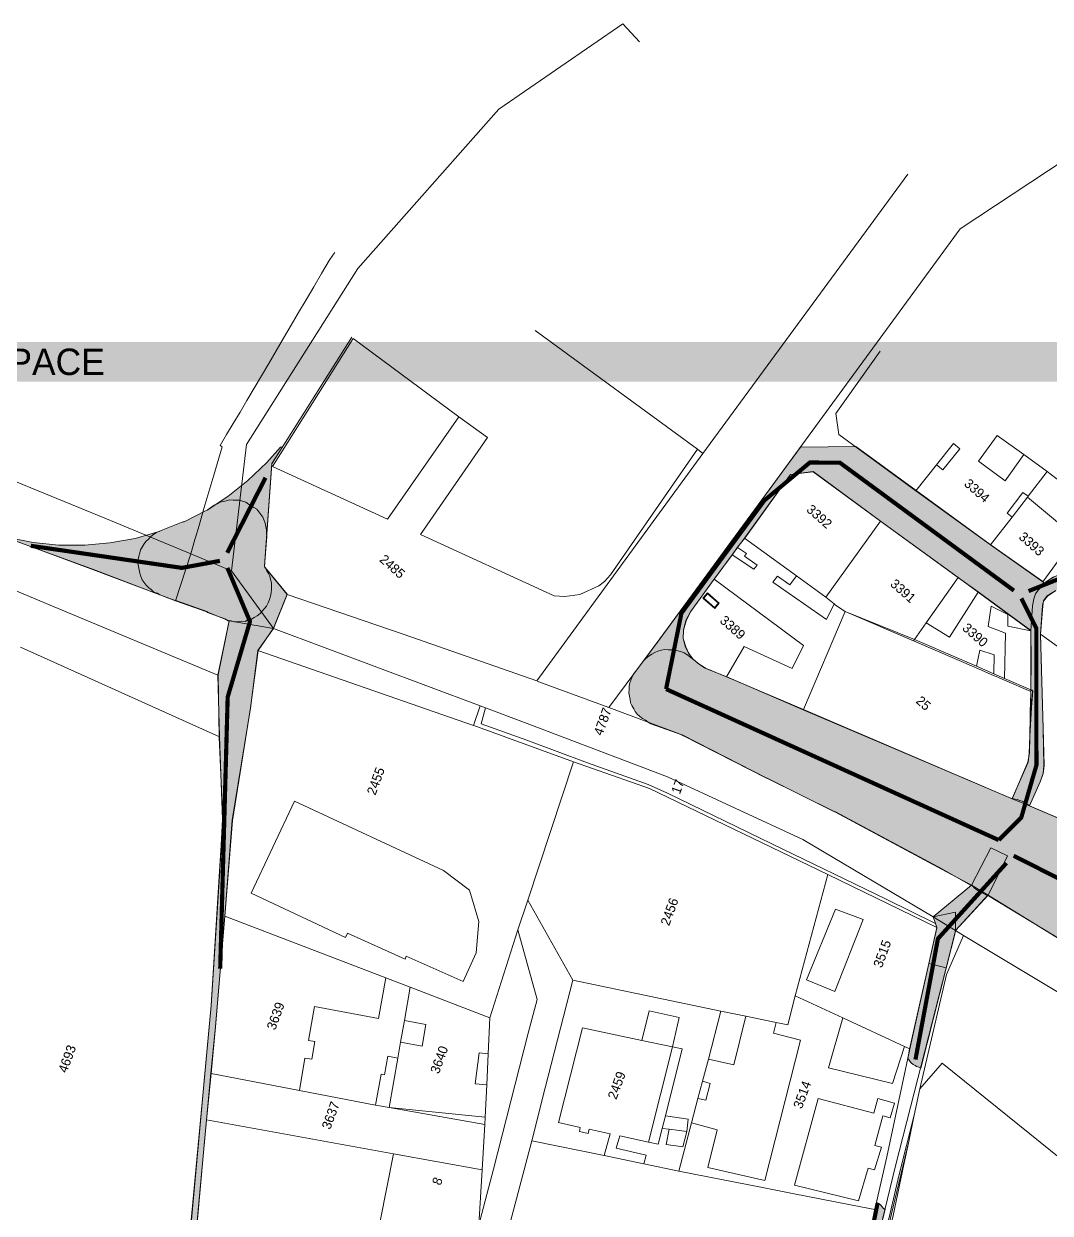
# Model space of a CAD drawing. Header units: metres. Extents: x -334141 to -333355, y -28168 to -27441.
# Drawn here: x -333909.1 to -333773.3, y -27602.1 to -27444.8 of the extents above; entities that cross this region are included whole.
import ezdxf

# ---------------------------------------------------------------- set-up
doc = ezdxf.new("R2010")
doc.units = ezdxf.units.M
for name, color, linetype, lineweight, true_color in [('EB-12-STREET-16-26M', 7, 'CONTINUOUS', 18, 0x4a5a46), ('EB-12-STREET-9-16M', 7, 'CONTINUOUS', 18, 0x84917d), ('EB-12-STREET-UNDER-9M', 7, 'CONTINUOUS', 18, 0xb7c0b2), ('EB-12-STREET-VOID', 7, 'CONTINUOUS', 18, 0xe5e8e1), ('EB-BASE-CADASTRAL-AREA', 7, 'CONTINUOUS', 9, 0x8a8d90), ('EB-BASE-DIVIDING', 7, 'CONTINUOUS', 18, 0xc8bcac), ('EB-BASE-EASEMENTS', 7, 'CONTINUOUS', 18, 0x71806b), ('EB-BASE-PARCEL-NUMBERS', 7, 'CONTINUOUS', 9, 0x8a8d90), ('EB-BASE-PARCELS', 7, 'CONTINUOUS', 18, 0x8a8d90), ('EB-BASE-SECTIONS', 7, 'CONTINUOUS', 9, 0xded8cf), ('EB-BASE-SHEETS', 7, 'CONTINUOUS', 9, 0xded8cf), ('EB-BASE-STRUCTURES', 7, 'CONTINUOUS', 18, 0x4e504d), ('EB-TITLE', 7, 'CONTINUOUS', 25, 0x151515)]:
    doc.layers.add(name, color=color, linetype=linetype, lineweight=lineweight, true_color=true_color)
doc.styles.add('OD-INTER', font='Inter.ttf')

msp = doc.modelspace()

# ---------------------------------------------------------------- hatches: boundary and pattern name
at = {"layer": 'EB-12-STREET-VOID', "transparency": 33554630}
for points in [[(-333882.1, -27507.29), (-333879.44, -27505.17), (-333876.95, -27502.81), (-333875.12, -27500.77), (-333874.83, -27500.67), (-333876.3, -27502.94), (-333877.24, -27516.45), (-333877.24, -27516.45), (-333876.92, -27512.58), (-333877, -27512.13), (-333876.98, -27511.69), (-333877.06, -27511.24), (-333877.14, -27510.8), (-333877.31, -27510.46), (-333877.48, -27510.01), (-333877.74, -27509.67), (-333878.01, -27509.32), (-333878.28, -27508.98), (-333878.64, -27508.75), (-333879, -27508.51), (-333879.36, -27508.28), (-333879.72, -27508.04), (-333880.18, -27507.91), (-333880.55, -27507.79), (-333881.01, -27507.77), (-333881.38, -27507.76), (-333881.84, -27507.74), (-333882.31, -27507.84), (-333882.68, -27507.94), (-333883.15, -27508.03), (-333883.53, -27508.24), (-333883.9, -27508.45), (-333884.85, -27509.08), (-333884.85, -27509.08), (-333882.1, -27507.29)], [(-333824.91, -27526.07), (-333814.99, -27512.55), (-333806.33, -27500.75), (-333799.02, -27500.68), (-333791.07, -27506.51), (-333781.24, -27513.63), (-333774.28, -27518.54), (-333774.1, -27518.76), (-333773.53, -27518.34), (-333772.87, -27517.92), (-333772.02, -27517.51), (-333761.04, -27513.23), (-333750.06, -27508.96), (-333747.62, -27508.04), (-333757.63, -27500.7), (-333747.54, -27500.72), (-333741.14, -27505.39), (-333740.95, -27505.28), (-333740.86, -27505.28), (-333740.76, -27505.29), (-333739.26, -27504.56), (-333738.69, -27504.36), (-333738.04, -27504.27), (-333737.31, -27504.41), (-333736.4, -27505), (-333734.24, -27506.63), (-333730.54, -27509.31), (-333726.57, -27512.34), (-333725.22, -27513.39), (-333724.67, -27513.52), (-333724.2, -27513.42), (-333723.83, -27513.32), (-333721.84, -27512.17), (-333708.84, -27505.75), (-333698.29, -27500.68), (-333694.13, -27500.72), (-333695.16, -27501.12), (-333698.36, -27502.68), (-333715.4, -27510.62), (-333720.96, -27513.31), (-333724.44, -27514.97), (-333726.17, -27514.02), (-333729.97, -27511.66), (-333735.76, -27507.68), (-333737.11, -27506.64), (-333737.75, -27506.5), (-333738.12, -27506.49), (-333738.78, -27506.8), (-333738.96, -27506.79), (-333745.63, -27509.45), (-333748.44, -27510.46), (-333758.96, -27514.53), (-333770.77, -27518.88), (-333771.43, -27519.19), (-333772.09, -27519.39), (-333772.56, -27519.71), (-333773.7, -27520.44), (-333774.19, -27521.09), (-333774.3, -27521.75), (-333774.62, -27525.52), (-333774.23, -27537.96), (-333774.12, -27542.85), (-333774.25, -27543.96), (-333774.66, -27545.05), (-333776.07, -27548.22), (-333776.16, -27548.11), (-333776.52, -27547.87), (-333776.88, -27547.64), (-333777.34, -27547.51), (-333777.71, -27547.39), (-333778.16, -27547.26), (-333778.35, -27547.25), (-333776.24, -27542.45), (-333776.1, -27541.23), (-333776.02, -27539.01), (-333775.93, -27533.91), (-333775.85, -27534.13), (-333775.77, -27534.47), (-333775.78, -27534.8), (-333775.79, -27535.13), (-333775.63, -27533.03), (-333775.63, -27533.03), (-333775.63, -27533.03), (-333775.63, -27533.03), (-333775.71, -27532.92), (-333775.9, -27532.91), (-333775.9, -27532.91), (-333775.85, -27529.03), (-333775.9, -27525.03), (-333779.87, -27522.11), (-333782.85, -27519.9), (-333785.46, -27518.03), (-333795.75, -27510.56), (-333804.69, -27504.03), (-333807.66, -27504.37), (-333813.7, -27512.81), (-333814.67, -27514), (-333815.35, -27514.98), (-333817.78, -27518.22), (-333820.9, -27522.55), (-333821.49, -27523.75), (-333821.81, -27524.96), (-333821.85, -27526.07), (-333821.52, -27527.19), (-333821.18, -27527.98), (-333820.65, -27528.78), (-333820.65, -27528.78), (-333821.01, -27528.43), (-333821.37, -27528.2), (-333821.73, -27527.96), (-333822.1, -27527.84), (-333822.56, -27527.71), (-333823.02, -27527.58), (-333823.48, -27527.57), (-333823.85, -27527.55), (-333824.31, -27527.54), (-333824.78, -27527.63), (-333825.24, -27527.73), (-333825.62, -27527.94), (-333826, -27528.14), (-333826.38, -27528.35), (-333826.76, -27528.67), (-333827.05, -27529), (-333827.34, -27529.32), (-333824.91, -27526.07)], [(-333877.16, -27516.68), (-333876.99, -27517.02), (-333876.72, -27517.47), (-333876.55, -27517.81), (-333876.47, -27518.26), (-333876.31, -27518.71), (-333876.32, -27519.15), (-333876.34, -27519.6), (-333876.35, -27520.04), (-333876.46, -27520.48), (-333876.57, -27520.92), (-333876.77, -27521.36), (-333876.97, -27521.79), (-333877.26, -27522.12), (-333877.55, -27522.44), (-333877.84, -27522.76), (-333878.22, -27523.08), (-333878.6, -27523.29), (-333878.97, -27523.5), (-333879.44, -27523.59), (-333879.82, -27523.8), (-333880.28, -27523.79), (-333880.75, -27523.88), (-333881.21, -27523.86), (-333881.67, -27523.74), (-333882.04, -27523.72), (-333882.49, -27523.49), (-333884.78, -27522.63), (-333884.86, -27522.51), (-333888.98, -27521.04), (-333889.07, -27521.03), (-333891.08, -27520.3), (-333891.44, -27520.06), (-333891.9, -27519.93), (-333892.26, -27519.59), (-333892.53, -27519.36), (-333892.89, -27519.01), (-333893.15, -27518.67), (-333893.42, -27518.33), (-333893.59, -27517.88), (-333893.76, -27517.43), (-333893.83, -27516.98), (-333893.91, -27516.53), (-333893.99, -27516.09), (-333893.97, -27515.64), (-333893.86, -27515.2), (-333893.76, -27514.76), (-333893.65, -27514.32), (-333893.45, -27514), (-333893.16, -27513.56), (-333892.96, -27513.24), (-333892.58, -27512.92), (-333892.29, -27512.59), (-333891.91, -27512.27), (-333891.53, -27512.06), (-333891.15, -27511.86), (-333888.05, -27510.63), (-333887.87, -27510.64), (-333885.04, -27509.19), (-333884.85, -27509.08), (-333883.9, -27508.45), (-333883.53, -27508.24), (-333883.15, -27508.03), (-333882.68, -27507.94), (-333882.31, -27507.84), (-333881.84, -27507.74), (-333881.38, -27507.76), (-333881.01, -27507.77), (-333880.55, -27507.79), (-333880.18, -27507.91), (-333879.72, -27508.04), (-333879.36, -27508.28), (-333879, -27508.51), (-333878.64, -27508.75), (-333878.28, -27508.98), (-333878.01, -27509.32), (-333877.74, -27509.67), (-333877.48, -27510.01), (-333877.31, -27510.46), (-333877.14, -27510.8), (-333877.06, -27511.24), (-333876.98, -27511.69), (-333877, -27512.13), (-333876.92, -27512.58), (-333877.24, -27516.45), (-333877.25, -27516.57), (-333877.16, -27516.68)], [(-333899.85, -27516.99), (-333917.76, -27510.36), (-333921.14, -27509.02), (-333918.49, -27510.11), (-333917.03, -27510.72), (-333914.38, -27511.59), (-333911.18, -27512.7), (-333907.87, -27513.38), (-333904.46, -27513.72), (-333901.03, -27513.73), (-333897.69, -27513.4), (-333894.34, -27512.85), (-333891.06, -27511.86), (-333891.15, -27511.86), (-333891.53, -27512.06), (-333891.91, -27512.27), (-333892.29, -27512.59), (-333892.58, -27512.92), (-333892.96, -27513.24), (-333893.16, -27513.56), (-333893.45, -27514), (-333893.65, -27514.32), (-333893.76, -27514.76), (-333893.86, -27515.2), (-333893.97, -27515.64), (-333893.99, -27516.09), (-333893.91, -27516.53), (-333893.83, -27516.98), (-333893.76, -27517.43), (-333893.59, -27517.88), (-333893.42, -27518.33), (-333893.15, -27518.67), (-333892.89, -27519.01), (-333892.53, -27519.36), (-333892.26, -27519.59), (-333891.9, -27519.93), (-333891.44, -27520.06), (-333891.08, -27520.3), (-333899.85, -27516.99)], [(-333889.24, -27643.69), (-333888.4, -27622.52), (-333887, -27603.92), (-333885.19, -27584.11), (-333884.3, -27574.6), (-333883.21, -27556.87), (-333882.78, -27550.01), (-333883.23, -27539.11), (-333883.4, -27530.89), (-333881.94, -27523.73), (-333882.49, -27523.49), (-333882.04, -27523.72), (-333881.67, -27523.74), (-333881.21, -27523.86), (-333880.75, -27523.88), (-333880.28, -27523.79), (-333879.82, -27523.8), (-333879.44, -27523.59), (-333878.97, -27523.5), (-333878.6, -27523.29), (-333878.22, -27523.08), (-333877.84, -27522.76), (-333877.55, -27522.44), (-333877.26, -27522.12), (-333876.97, -27521.79), (-333876.77, -27521.36), (-333876.57, -27520.92), (-333876.46, -27520.48), (-333876.35, -27520.04), (-333876.34, -27519.6), (-333876.32, -27519.15), (-333876.31, -27518.71), (-333876.47, -27518.26), (-333876.55, -27517.81), (-333876.72, -27517.47), (-333876.99, -27517.02), (-333877.16, -27516.68), (-333874.23, -27520.22), (-333876.05, -27524.71), (-333878.1, -27527.64), (-333879.11, -27535.26), (-333881.49, -27550.16), (-333882.49, -27562.78), (-333883.75, -27577.39), (-333884.34, -27583.59), (-333884.92, -27589.78), (-333885.37, -27594.54), (-333886.9, -27611.69), (-333887.4, -27617.89), (-333887.53, -27621.55), (-333887.63, -27624.32), (-333887.87, -27631.2), (-333888.1, -27643.07), (-333888.13, -27643.84), (-333866.68, -27639.49), (-333862.59, -27638.86), (-333861.09, -27638.47), (-333851.8, -27637.58), (-333851.78, -27637.02), (-333851.67, -27636.36), (-333850.62, -27635.62), (-333845.83, -27633.57), (-333832.3, -27628.05), (-333817.45, -27621.69), (-333802.61, -27615.56), (-333801.09, -27614.5), (-333799.93, -27613.1), (-333799.34, -27612.12), (-333798.63, -27610.37), (-333797.02, -27604.21), (-333796.47, -27601.57), (-333796.25, -27600.68), (-333796.25, -27600.68), (-333795.98, -27600.81), (-333795.71, -27601.04), (-333795.53, -27601.27), (-333795.35, -27601.49), (-333795.17, -27601.61), (-333796.25, -27606.01), (-333797.39, -27609.41), (-333798.31, -27611.71), (-333799.89, -27614.54), (-333801.04, -27615.61), (-333802.83, -27616.66), (-333811.01, -27620.03), (-333820.4, -27624.03), (-333820.86, -27623.68), (-333840.4, -27631.87), (-333840.4, -27631.99), (-333840.4, -27631.99), (-333840.41, -27632.21), (-333840.42, -27632.43), (-333846.81, -27635.09), (-333848.03, -27635.71), (-333850.52, -27638.07), (-333850.45, -27638.62), (-333849.91, -27638.98), (-333838.24, -27644.05), (-333845.53, -27640.91), (-333845.9, -27640.67), (-333846.36, -27640.66), (-333846.82, -27640.53), (-333847.19, -27640.52), (-333847.65, -27640.5), (-333848.11, -27640.59), (-333848.49, -27640.69), (-333848.95, -27640.79), (-333849.33, -27640.99), (-333849.71, -27641.2), (-333850.09, -27641.41), (-333850.38, -27641.73), (-333850.67, -27642.06), (-333850.95, -27642.38), (-333851.16, -27642.82), (-333851.35, -27643.14), (-333851.55, -27643.58), (-333851.66, -27644.02), (-333851.77, -27644.46), (-333851.78, -27644.9), (-333852.43, -27663.2), (-333852.43, -27663.2), (-333851.69, -27642.35), (-333860.12, -27642.5), (-333885.39, -27647.38), (-333890.16, -27648.77), (-333890.25, -27648.76), (-333890.24, -27648.65), (-333890.24, -27648.54), (-333890.32, -27648.1), (-333890.49, -27647.65), (-333890.66, -27647.2), (-333890.83, -27646.86), (-333891.09, -27646.51), (-333891.45, -27646.17), (-333891.72, -27645.83), (-333892.08, -27645.59), (-333892.44, -27645.25), (-333892.9, -27645.12), (-333893.26, -27644.88), (-333893.72, -27644.76), (-333894.18, -27644.74), (-333894.64, -27644.72), (-333895.01, -27644.71), (-333895.48, -27644.8), (-333904.89, -27646.47), (-333904.89, -27646.47), (-333889.24, -27643.69)], [(-333765.9, -27569.56), (-333781.49, -27560.13), (-333781.58, -27560.02), (-333781.76, -27560.01), (-333781.76, -27560.01), (-333781.76, -27560.01), (-333782.22, -27559.77), (-333782.67, -27559.54), (-333783.03, -27559.3), (-333783.39, -27559.07), (-333783.66, -27558.72), (-333783.75, -27558.72), (-333783.85, -27558.72), (-333787.57, -27556.59), (-333801.74, -27548.98), (-333801.83, -27548.98), (-333810.75, -27544.56), (-333810.84, -27544.55), (-333821.84, -27538.95), (-333822.03, -27538.83), (-333826.14, -27537.35), (-333826.5, -27537.12), (-333826.86, -27536.88), (-333827.23, -27536.65), (-333827.59, -27536.41), (-333827.95, -27536.07), (-333828.21, -27535.73), (-333828.38, -27535.39), (-333828.65, -27534.93), (-333828.82, -27534.59), (-333828.9, -27534.15), (-333828.97, -27533.7), (-333829.05, -27533.25), (-333829.03, -27532.81), (-333829.02, -27532.37), (-333828.91, -27531.93), (-333828.81, -27531.6), (-333828.61, -27531.16), (-333828.4, -27530.72), (-333828.12, -27530.4), (-333827.34, -27529.32), (-333827.05, -27529), (-333826.76, -27528.67), (-333826.38, -27528.35), (-333826, -27528.14), (-333825.62, -27527.94), (-333825.24, -27527.73), (-333824.78, -27527.63), (-333824.31, -27527.54), (-333823.85, -27527.55), (-333823.48, -27527.57), (-333823.02, -27527.58), (-333822.56, -27527.71), (-333822.1, -27527.84), (-333821.73, -27527.96), (-333821.37, -27528.2), (-333821.01, -27528.43), (-333820.65, -27528.78), (-333820.47, -27528.89), (-333820.02, -27529.24), (-333819.75, -27529.47), (-333819.03, -27529.94), (-333818.93, -27529.95), (-333818.85, -27530.06), (-333816.11, -27531.16), (-333805.99, -27535.51), (-333805.99, -27535.51), (-333778.44, -27547.25), (-333778.35, -27547.25), (-333778.16, -27547.26), (-333777.71, -27547.39), (-333777.34, -27547.51), (-333776.88, -27547.64), (-333776.52, -27547.87), (-333776.16, -27548.11), (-333776.07, -27548.22), (-333775.98, -27548.23), (-333767.49, -27551.86), (-333767.49, -27551.86), (-333757.37, -27556.21), (-333758.1, -27555.96), (-333758.84, -27555.71), (-333759.66, -27555.57), (-333760.4, -27555.55), (-333761.24, -27555.63), (-333761.98, -27555.71), (-333762.82, -27555.91), (-333763.58, -27556.21), (-333764.23, -27556.52), (-333764.99, -27556.94), (-333765.56, -27557.36), (-333766.23, -27557.9), (-333766.71, -27558.54), (-333767.2, -27559.19), (-333767.59, -27559.85), (-333767.9, -27560.61), (-333768.2, -27561.38), (-333768.32, -27562.15), (-333768.44, -27562.92), (-333768.47, -27563.7), (-333768.4, -27564.48), (-333768.25, -27565.26), (-333768.09, -27566.04), (-333767.75, -27566.83), (-333767.4, -27567.51), (-333766.96, -27568.19), (-333766.52, -27568.88), (-333765.99, -27569.45), (-333765.36, -27569.92), (-333764.63, -27570.39), (-333762.91, -27571.45), (-333765.9, -27569.56)], [(-333785.81, -27564.64), (-333787.1, -27569.7), (-333790.44, -27582.91), (-333790.71, -27582.79), (-333790.99, -27582.67), (-333791.17, -27582.55), (-333791.44, -27582.43), (-333791.71, -27582.2), (-333791.89, -27581.97), (-333792.06, -27581.74), (-333792.15, -27581.62), (-333791.92, -27580.41), (-333789.39, -27569.07), (-333788.3, -27564.33), (-333788.47, -27563.77), (-333788.81, -27562.87), (-333783.75, -27558.72), (-333783.75, -27558.72), (-333783.66, -27558.72), (-333783.39, -27559.07), (-333783.03, -27559.3), (-333782.67, -27559.54), (-333782.22, -27559.77), (-333781.76, -27560.01), (-333781.76, -27560.01), (-333781.76, -27560.01), (-333781.58, -27560.02), (-333785.81, -27564.64)]]:
    msp.add_hatch(color=256, dxfattribs=at).paths.add_polyline_path(points)

# ---------------------------------------------------------------- linework, layer by layer
at = {"layer": 'EB-12-STREET-16-26M', "const_width": 0.55}
msp.add_lwpolyline([(-333713.18, -27607.72), (-333711.11, -27598.81), (-333711.16, -27589.81), (-333713.12, -27587.74), (-333778.15, -27554.81)], dxfattribs=at)
at = {"layer": 'EB-12-STREET-9-16M', "const_width": 0.55}
msp.add_lwpolyline([(-333780.12, -27552.74), (-333824.13, -27532.76)], dxfattribs=at)
at = {"layer": 'EB-12-STREET-UNDER-9M', "const_width": 0.55}
for points in [[(-333824.13, -27532.76), (-333822.1, -27522.73), (-333811.12, -27507.8), (-333805.11, -27502.79), (-333801.13, -27502.82), (-333778.12, -27519.73)], [(-333882.18, -27514.73), (-333877.11, -27504.8)], [(-333776.18, -27519.8), (-333746.13, -27507.76)], [(-333883.15, -27515.8), (-333888.18, -27516.73), (-333908.16, -27513.81)], [(-333883.11, -27569.75), (-333882.12, -27533.82), (-333879.17, -27523.82), (-333882.16, -27516.73)], [(-333780.12, -27552.74), (-333777.14, -27549.74), (-333775.14, -27542.82), (-333775.15, -27524.72), (-333777.14, -27520.77)], [(-333791.14, -27581.77), (-333788.17, -27565.78), (-333779.11, -27555.78)], [(-333822.15, -27623.75), (-333803.11, -27616.76), (-333798.18, -27610.72), (-333796.16, -27600.8)]]:
    msp.add_lwpolyline(points, dxfattribs=at)
at = {"layer": 'EB-12-STREET-VOID'}
for points in [[(-333882.1, -27507.29), (-333879.44, -27505.17), (-333876.95, -27502.81), (-333875.12, -27500.77), (-333874.83, -27500.67), (-333876.3, -27502.94), (-333877.24, -27516.45), (-333877.24, -27516.45), (-333876.92, -27512.58), (-333877, -27512.13), (-333876.98, -27511.69), (-333877.06, -27511.24), (-333877.14, -27510.8), (-333877.31, -27510.46), (-333877.48, -27510.01), (-333877.74, -27509.67), (-333878.01, -27509.32), (-333878.28, -27508.98), (-333878.64, -27508.75), (-333879, -27508.51), (-333879.36, -27508.28), (-333879.72, -27508.04), (-333880.18, -27507.91), (-333880.55, -27507.79), (-333881.01, -27507.77), (-333881.38, -27507.76), (-333881.84, -27507.74), (-333882.31, -27507.84), (-333882.68, -27507.94), (-333883.15, -27508.03), (-333883.53, -27508.24), (-333883.9, -27508.45), (-333884.85, -27509.08), (-333884.85, -27509.08), (-333882.1, -27507.29)], [(-333877.16, -27516.68), (-333876.99, -27517.02), (-333876.72, -27517.47), (-333876.55, -27517.81), (-333876.47, -27518.26), (-333876.31, -27518.71), (-333876.32, -27519.15), (-333876.34, -27519.6), (-333876.35, -27520.04), (-333876.46, -27520.48), (-333876.57, -27520.92), (-333876.77, -27521.36), (-333876.97, -27521.79), (-333877.26, -27522.12), (-333877.55, -27522.44), (-333877.84, -27522.76), (-333878.22, -27523.08), (-333878.6, -27523.29), (-333878.97, -27523.5), (-333879.44, -27523.59), (-333879.82, -27523.8), (-333880.28, -27523.79), (-333880.75, -27523.88), (-333881.21, -27523.86), (-333881.67, -27523.74), (-333882.04, -27523.72), (-333882.49, -27523.49), (-333884.78, -27522.63), (-333884.86, -27522.51), (-333888.98, -27521.04), (-333889.07, -27521.03), (-333891.08, -27520.3), (-333891.44, -27520.06), (-333891.9, -27519.93), (-333892.26, -27519.59), (-333892.53, -27519.36), (-333892.89, -27519.01), (-333893.15, -27518.67), (-333893.42, -27518.33), (-333893.59, -27517.88), (-333893.76, -27517.43), (-333893.83, -27516.98), (-333893.91, -27516.53), (-333893.99, -27516.09), (-333893.97, -27515.64), (-333893.86, -27515.2), (-333893.76, -27514.76), (-333893.65, -27514.32), (-333893.45, -27514), (-333893.16, -27513.56), (-333892.96, -27513.24), (-333892.58, -27512.92), (-333892.29, -27512.59), (-333891.91, -27512.27), (-333891.53, -27512.06), (-333891.15, -27511.86), (-333888.05, -27510.63), (-333887.87, -27510.64), (-333885.04, -27509.19), (-333884.85, -27509.08), (-333883.9, -27508.45), (-333883.53, -27508.24), (-333883.15, -27508.03), (-333882.68, -27507.94), (-333882.31, -27507.84), (-333881.84, -27507.74), (-333881.38, -27507.76), (-333881.01, -27507.77), (-333880.55, -27507.79), (-333880.18, -27507.91), (-333879.72, -27508.04), (-333879.36, -27508.28), (-333879, -27508.51), (-333878.64, -27508.75), (-333878.28, -27508.98), (-333878.01, -27509.32), (-333877.74, -27509.67), (-333877.48, -27510.01), (-333877.31, -27510.46), (-333877.14, -27510.8), (-333877.06, -27511.24), (-333876.98, -27511.69), (-333877, -27512.13), (-333876.92, -27512.58), (-333877.24, -27516.45), (-333877.25, -27516.57), (-333877.16, -27516.68)], [(-333785.81, -27564.64), (-333787.1, -27569.7), (-333790.44, -27582.91), (-333790.71, -27582.79), (-333790.99, -27582.67), (-333791.17, -27582.55), (-333791.44, -27582.43), (-333791.71, -27582.2), (-333791.89, -27581.97), (-333792.06, -27581.74), (-333792.15, -27581.62), (-333791.92, -27580.41), (-333789.39, -27569.07), (-333788.3, -27564.33), (-333788.47, -27563.77), (-333788.81, -27562.87), (-333783.75, -27558.72), (-333783.75, -27558.72), (-333783.66, -27558.72), (-333783.39, -27559.07), (-333783.03, -27559.3), (-333782.67, -27559.54), (-333782.22, -27559.77), (-333781.76, -27560.01), (-333781.76, -27560.01), (-333781.76, -27560.01), (-333781.58, -27560.02), (-333785.81, -27564.64)]]:
    msp.add_lwpolyline(points, close=True, dxfattribs=at)
for points in [[(-333772.56, -27519.71), (-333773.7, -27520.44), (-333774.19, -27521.09), (-333774.3, -27521.75), (-333774.62, -27525.52), (-333774.23, -27537.96), (-333774.12, -27542.85), (-333774.25, -27543.96), (-333774.66, -27545.05), (-333776.07, -27548.22), (-333776.16, -27548.11), (-333776.52, -27547.87), (-333776.88, -27547.64), (-333777.34, -27547.51), (-333777.71, -27547.39), (-333778.16, -27547.26), (-333778.35, -27547.25), (-333776.24, -27542.45), (-333776.1, -27541.23), (-333776.02, -27539.01), (-333775.93, -27533.91), (-333775.85, -27534.13), (-333775.77, -27534.47), (-333775.78, -27534.8), (-333775.79, -27535.13), (-333775.63, -27533.03), (-333775.63, -27533.03), (-333775.63, -27533.03), (-333775.63, -27533.03), (-333775.71, -27532.92), (-333775.9, -27532.91), (-333775.9, -27532.91), (-333775.85, -27529.03), (-333775.9, -27525.03), (-333779.87, -27522.11), (-333782.85, -27519.9), (-333785.46, -27518.03), (-333795.75, -27510.56), (-333804.69, -27504.03), (-333807.66, -27504.37), (-333813.7, -27512.81), (-333814.67, -27514), (-333815.35, -27514.98), (-333817.78, -27518.22), (-333820.9, -27522.55), (-333821.49, -27523.75), (-333821.81, -27524.96), (-333821.85, -27526.07), (-333821.52, -27527.19), (-333821.18, -27527.98), (-333820.65, -27528.78), (-333820.65, -27528.78), (-333821.01, -27528.43), (-333821.37, -27528.2), (-333821.73, -27527.96), (-333822.1, -27527.84), (-333822.56, -27527.71), (-333823.02, -27527.58), (-333823.48, -27527.57), (-333823.85, -27527.55), (-333824.31, -27527.54), (-333824.78, -27527.63), (-333825.24, -27527.73), (-333825.62, -27527.94), (-333826, -27528.14), (-333826.38, -27528.35), (-333826.76, -27528.67), (-333827.05, -27529), (-333827.34, -27529.32), (-333824.91, -27526.07), (-333824.91, -27526.07), (-333814.99, -27512.55), (-333806.33, -27500.75), (-333799.02, -27500.68), (-333791.07, -27506.51), (-333781.24, -27513.63), (-333774.28, -27518.54), (-333774.1, -27518.76), (-333773.53, -27518.34), (-333772.87, -27517.92)], [(-333911.18, -27512.7), (-333907.87, -27513.38), (-333904.46, -27513.72), (-333901.03, -27513.73), (-333897.69, -27513.4), (-333894.34, -27512.85), (-333891.06, -27511.86), (-333891.15, -27511.86), (-333891.53, -27512.06), (-333891.91, -27512.27), (-333892.29, -27512.59), (-333892.58, -27512.92), (-333892.96, -27513.24), (-333893.16, -27513.56), (-333893.45, -27514), (-333893.65, -27514.32), (-333893.76, -27514.76), (-333893.86, -27515.2), (-333893.97, -27515.64), (-333893.99, -27516.09), (-333893.91, -27516.53), (-333893.83, -27516.98), (-333893.76, -27517.43), (-333893.59, -27517.88), (-333893.42, -27518.33), (-333893.15, -27518.67), (-333892.89, -27519.01), (-333892.53, -27519.36), (-333892.26, -27519.59), (-333891.9, -27519.93), (-333891.44, -27520.06), (-333891.08, -27520.3), (-333899.85, -27516.99), (-333899.85, -27516.99), (-333917.76, -27510.36)], [(-333887, -27603.92), (-333885.19, -27584.11), (-333884.3, -27574.6), (-333883.21, -27556.87), (-333882.78, -27550.01), (-333883.23, -27539.11), (-333883.4, -27530.89), (-333881.94, -27523.73), (-333882.49, -27523.49), (-333882.04, -27523.72), (-333881.67, -27523.74), (-333881.21, -27523.86), (-333880.75, -27523.88), (-333880.28, -27523.79), (-333879.82, -27523.8), (-333879.44, -27523.59), (-333878.97, -27523.5), (-333878.6, -27523.29), (-333878.22, -27523.08), (-333877.84, -27522.76), (-333877.55, -27522.44), (-333877.26, -27522.12), (-333876.97, -27521.79), (-333876.77, -27521.36), (-333876.57, -27520.92), (-333876.46, -27520.48), (-333876.35, -27520.04), (-333876.34, -27519.6), (-333876.32, -27519.15), (-333876.31, -27518.71), (-333876.47, -27518.26), (-333876.55, -27517.81), (-333876.72, -27517.47), (-333876.99, -27517.02), (-333877.16, -27516.68), (-333874.23, -27520.22), (-333876.05, -27524.71), (-333878.1, -27527.64), (-333879.11, -27535.26), (-333881.49, -27550.16), (-333882.49, -27562.78), (-333883.75, -27577.39), (-333884.34, -27583.59), (-333884.92, -27589.78), (-333885.37, -27594.54), (-333886.9, -27611.69)], [(-333765.9, -27569.56), (-333781.49, -27560.13), (-333781.58, -27560.02), (-333781.76, -27560.01), (-333781.76, -27560.01), (-333781.76, -27560.01), (-333782.22, -27559.77), (-333782.67, -27559.54), (-333783.03, -27559.3), (-333783.39, -27559.07), (-333783.66, -27558.72), (-333783.75, -27558.72), (-333783.85, -27558.72), (-333787.57, -27556.59), (-333801.74, -27548.98), (-333801.83, -27548.98), (-333810.75, -27544.56), (-333810.84, -27544.55), (-333821.84, -27538.95), (-333822.03, -27538.83), (-333826.14, -27537.35), (-333826.5, -27537.12), (-333826.86, -27536.88), (-333827.23, -27536.65), (-333827.59, -27536.41), (-333827.95, -27536.07), (-333828.21, -27535.73), (-333828.38, -27535.39), (-333828.65, -27534.93), (-333828.82, -27534.59), (-333828.9, -27534.15), (-333828.97, -27533.7), (-333829.05, -27533.25), (-333829.03, -27532.81), (-333829.02, -27532.37), (-333828.91, -27531.93), (-333828.81, -27531.6), (-333828.61, -27531.16), (-333828.4, -27530.72), (-333828.12, -27530.4), (-333827.34, -27529.32), (-333827.05, -27529), (-333826.76, -27528.67), (-333826.38, -27528.35), (-333826, -27528.14), (-333825.62, -27527.94), (-333825.24, -27527.73), (-333824.78, -27527.63), (-333824.31, -27527.54), (-333823.85, -27527.55), (-333823.48, -27527.57), (-333823.02, -27527.58), (-333822.56, -27527.71), (-333822.1, -27527.84), (-333821.73, -27527.96), (-333821.37, -27528.2), (-333821.01, -27528.43), (-333820.65, -27528.78), (-333820.47, -27528.89), (-333820.02, -27529.24), (-333819.75, -27529.47), (-333819.03, -27529.94), (-333818.93, -27529.95), (-333818.85, -27530.06), (-333816.11, -27531.16), (-333805.99, -27535.51), (-333805.99, -27535.51), (-333778.44, -27547.25), (-333778.35, -27547.25), (-333778.16, -27547.26), (-333777.71, -27547.39), (-333777.34, -27547.51), (-333776.88, -27547.64), (-333776.52, -27547.87), (-333776.16, -27548.11), (-333776.07, -27548.22), (-333775.98, -27548.23), (-333767.49, -27551.86)], [(-333797.02, -27604.21), (-333796.47, -27601.57), (-333796.25, -27600.68), (-333796.25, -27600.68), (-333795.98, -27600.81), (-333795.71, -27601.04), (-333795.53, -27601.27), (-333795.35, -27601.49), (-333795.17, -27601.61), (-333796.25, -27606.01)]]:
    msp.add_lwpolyline(points, dxfattribs=at)
at = {"layer": 'EB-BASE-CADASTRAL-AREA'}
for points in [[(-333818.63, -27520.04), (-333817.09, -27521.4), (-333817.7, -27522.1), (-333819.25, -27520.74), (-333818.63, -27520.04)], [(-333818.64, -27520.14), (-333817.2, -27521.41), (-333817.71, -27521.98), (-333819.15, -27520.72), (-333818.64, -27520.14)]]:
    msp.add_lwpolyline(points, dxfattribs=at)
at = {"layer": 'EB-BASE-DIVIDING'}
for points in [[(-333775.9, -27525.07), (-333775.66, -27521.76), (-333775.5, -27520.84), (-333775.25, -27520.15), (-333774.9, -27519.68), (-333774.07, -27518.75)], [(-333876.04, -27524.75), (-333881.93, -27523.75)], [(-333778.33, -27547.26), (-333776.05, -27548.22)], [(-333783.73, -27558.72), (-333781.18, -27553.74), (-333778.97, -27554.82), (-333781.54, -27560.04)], [(-333781.54, -27560.04), (-333783.73, -27558.72)], [(-333785.84, -27564.69), (-333788.78, -27562.87)], [(-333789.38, -27569.06), (-333787.1, -27569.65)]]:
    msp.add_lwpolyline(points, dxfattribs=at)
at = {"layer": 'EB-BASE-EASEMENTS'}
for points in [[(-333848.73, -27534.98), (-333849.59, -27537.58)], [(-333788.5, -27563.75), (-333795.01, -27560.56), (-333810.13, -27553.25), (-333823.95, -27546.53), (-333826.5, -27545.37), (-333834.51, -27542.52), (-333842.54, -27539.54), (-333848.61, -27537.35), (-333848.01, -27535.26)], [(-333873.3, -27547.6), (-333879.03, -27559.74)], [(-333879.03, -27559.74), (-333866.52, -27565.61), (-333866.28, -27565.04), (-333858.65, -27568.48), (-333858.49, -27568.08), (-333850.97, -27571.43), (-333849.27, -27567.63), (-333848.89, -27563.51), (-333850.14, -27559.35), (-333853.58, -27556.77), (-333873.3, -27547.6)], [(-333827.34, -27579.23), (-333826.35, -27575.34), (-333822.41, -27576.19), (-333823.26, -27580.1)], [(-333823.26, -27580.1), (-333821.99, -27580.37), (-333824.21, -27589.2)], [(-333820.18, -27624.4), (-333808.58, -27619.51), (-333802.41, -27616.9), (-333800.44, -27615.89), (-333799.69, -27615.46), (-333798.99, -27614.39), (-333797.99, -27612.47), (-333795.97, -27607.41), (-333795, -27604.31), (-333794.49, -27602.11), (-333793.36, -27597.13), (-333791.31, -27589.13)], [(-333824.63, -27590.87), (-333825.17, -27592.97), (-333826.46, -27592.69)], [(-333823.71, -27590.99), (-333824.12, -27593.02), (-333821.91, -27593.32), (-333821.39, -27591.28)]]:
    msp.add_lwpolyline(points, dxfattribs=at)
at = {"layer": 'EB-BASE-PARCELS'}
for points in [[(-333831.72, -27535.2), (-333824.94, -27526.11), (-333814.96, -27512.5), (-333785.21, -27471.89), (-333759.51, -27454.89)], [(-333819.25, -27501.61), (-333792.16, -27464.66)], [(-333886.46, -27512.97), (-333886.38, -27512.72), (-333885.9, -27511.14), (-333885.27, -27508.86), (-333884.61, -27506.66), (-333883.95, -27504.46), (-333883.29, -27502.21), (-333882.86, -27500.72), (-333883.13, -27500.54), (-333882.28, -27499.1), (-333881.39, -27497.62), (-333880.49, -27496.14), (-333879.6, -27494.57), (-333878.63, -27492.96), (-333877.66, -27491.33), (-333876.68, -27489.68), (-333875.71, -27488), (-333874.73, -27486.33), (-333873.74, -27484.64), (-333872.76, -27482.95), (-333871.75, -27481.29), (-333870.74, -27479.56), (-333869.72, -27477.77), (-333868.71, -27476.07), (-333868.22, -27475.34), (-333867.95, -27475.01)], [(-333976.01, -27485.44), (-333950.27, -27496.72), (-333930.99, -27504.91), (-333917.78, -27510.41), (-333899.89, -27516.94), (-333889.02, -27521.07)], [(-333841.46, -27485.31), (-333819.96, -27501.02)], [(-333865.7, -27486.23), (-333876.26, -27502.95), (-333877.26, -27516.59), (-333874.23, -27520.26)], [(-333795.8, -27488.08), (-333801.66, -27496.31), (-333801.27, -27499.1), (-333791.08, -27506.52)], [(-333883.44, -27530.92), (-333905.59, -27521.65), (-333924.33, -27513.82), (-333949.27, -27503.44), (-333965.16, -27496.86), (-333969.77, -27494.96)], [(-333776.82, -27501.75), (-333780.34, -27499.21)], [(-333819.25, -27501.61), (-333841.24, -27531.69)], [(-333819.96, -27501.02), (-333819.25, -27501.61)], [(-333788.37, -27503.1), (-333786.13, -27500.26)], [(-333773.71, -27503.98), (-333776.82, -27501.75)], [(-333791.08, -27506.52), (-333788.37, -27503.1)], [(-333795.78, -27510.53), (-333804.68, -27503.99), (-333807.66, -27504.38), (-333813.75, -27512.79)], [(-333776.23, -27507.26), (-333773.71, -27503.98)], [(-333771.41, -27505.74), (-333773.71, -27503.98)], [(-333791.08, -27506.52), (-333781.22, -27513.67)], [(-333778.34, -27510), (-333776.33, -27507.39)], [(-333776.33, -27507.39), (-333776.23, -27507.26)], [(-333803.01, -27520.6), (-333795.78, -27510.53)], [(-333785.5, -27518.02), (-333795.78, -27510.53)], [(-333781.22, -27513.67), (-333778.34, -27510)], [(-333887.01, -27514.85), (-333886.46, -27512.97)], [(-333815.4, -27515.01), (-333814.66, -27514.02)], [(-333814.66, -27514.02), (-333813.75, -27512.79)], [(-333806.88, -27517.78), (-333813.75, -27512.79)], [(-333774.31, -27518.58), (-333781.22, -27513.67)], [(-333760.99, -27513.21), (-333772.01, -27517.55), (-333772.9, -27517.96), (-333773.55, -27518.36), (-333774.07, -27518.75)], [(-333887.01, -27514.85), (-333889.02, -27521.07)], [(-333815.4, -27515.01), (-333817.77, -27518.23)], [(-333817.77, -27518.23), (-333820.88, -27522.56), (-333821.53, -27523.7), (-333821.84, -27524.94), (-333821.85, -27526.09), (-333821.57, -27527.23), (-333821.17, -27528.03), (-333820.59, -27528.78), (-333819.88, -27529.38), (-333818.93, -27529.98), (-333816.15, -27531.16)], [(-333803.01, -27520.6), (-333806.88, -27517.78)], [(-333785.5, -27518.02), (-333789.72, -27523.99)], [(-333785.5, -27518.02), (-333782.84, -27519.94)], [(-333774.31, -27518.58), (-333774.07, -27518.75)], [(-333874.23, -27520.26), (-333876.04, -27524.75)], [(-333874.23, -27520.26), (-333858.91, -27525.51), (-333841.24, -27531.69)], [(-333803.01, -27520.6), (-333801.91, -27521.48)], [(-333779.85, -27522.14), (-333782.84, -27519.94)], [(-333774.59, -27525.49), (-333774.34, -27521.72), (-333774.19, -27521.13), (-333773.66, -27520.46), (-333772.58, -27519.72)], [(-333881.93, -27523.75), (-333884.86, -27522.56), (-333889.02, -27521.07)], [(-333801.91, -27521.48), (-333801.7, -27521.64), (-333800.44, -27522.48)], [(-333775.9, -27525.07), (-333779.85, -27522.14)], [(-333883.44, -27530.92), (-333881.93, -27523.75)], [(-333805.95, -27535.48), (-333800.44, -27522.48)], [(-333800.44, -27522.48), (-333791.42, -27526.4)], [(-333878.12, -27527.64), (-333876.04, -27524.75)], [(-333789.72, -27523.99), (-333791.29, -27526.21)], [(-333775.9, -27532.87), (-333775.9, -27529.03), (-333775.9, -27525.07)], [(-333791.29, -27526.21), (-333791.42, -27526.4)], [(-333791.42, -27526.4), (-333783.11, -27529.97), (-333780.8, -27530.96), (-333780.47, -27531.1), (-333779.38, -27531.57), (-333775.9, -27533.06)], [(-333774.59, -27525.49), (-333774.23, -27538.01), (-333774.14, -27542.87), (-333774.26, -27543.91), (-333774.64, -27545.03), (-333776.05, -27548.22)], [(-333757.55, -27537.78), (-333774.59, -27525.49)], [(-333883.22, -27539.09), (-333909.53, -27527.22)], [(-333882.51, -27562.8), (-333881.51, -27550.12), (-333879.12, -27535.28), (-333878.12, -27527.64)], [(-333849.59, -27537.58), (-333878.12, -27527.64)], [(-333883.22, -27539.09), (-333883.44, -27530.92)], [(-333816.15, -27531.16), (-333805.95, -27535.48)], [(-333841.24, -27531.69), (-333840.95, -27531.79), (-333831.72, -27535.2)], [(-333775.9, -27533.06), (-333776.02, -27538.99)], [(-333775.9, -27533.06), (-333775.9, -27532.87)], [(-333831.72, -27535.2), (-333821.92, -27538.88), (-333810.79, -27544.56), (-333801.82, -27549.02), (-333787.62, -27556.61), (-333783.73, -27558.72)], [(-333778.33, -27547.26), (-333805.95, -27535.48)], [(-333836.36, -27542.37), (-333849.55, -27537.59), (-333849.59, -27537.58)], [(-333889.24, -27643.64), (-333888.44, -27622.48), (-333887.04, -27603.96), (-333885.2, -27584.14), (-333884.32, -27574.62), (-333883.16, -27556.82), (-333882.81, -27550.03), (-333883.22, -27539.09)], [(-333776.02, -27538.99), (-333776.07, -27541.18), (-333776.28, -27542.44), (-333778.33, -27547.26)], [(-333842.42, -27560.68), (-333836.36, -27542.37)], [(-333802.74, -27557.28), (-333826.33, -27545.91), (-333836.36, -27542.37)], [(-333776.05, -27548.22), (-333767.53, -27551.84)], [(-333802.74, -27557.28), (-333807.06, -27573.32)], [(-333788.33, -27564.32), (-333802.74, -27557.28)], [(-333783.73, -27558.72), (-333788.78, -27562.87)], [(-333843.74, -27564.6), (-333842.42, -27560.68)], [(-333836.48, -27571.25), (-333842.42, -27560.68)], [(-333785.84, -27564.69), (-333781.54, -27560.04)], [(-333781.54, -27560.04), (-333765.9, -27569.62), (-333750.17, -27579.29), (-333733.4, -27589.67), (-333714.61, -27601.36)], [(-333884.32, -27583.62), (-333883.74, -27577.43), (-333882.51, -27562.8)], [(-333882.51, -27562.8), (-333861.2, -27570.96)], [(-333788.78, -27562.87), (-333788.5, -27563.75)], [(-333848.92, -27603.81), (-333846.94, -27596.26), (-333842.39, -27578.26), (-333841.2, -27573.83), (-333843.74, -27564.6)], [(-333847.43, -27576.26), (-333843.74, -27564.6)], [(-333788.33, -27564.32), (-333789.38, -27569.06)], [(-333788.5, -27563.75), (-333788.33, -27564.32)], [(-333787.1, -27569.65), (-333785.84, -27564.69)], [(-333787.05, -27570.53), (-333784.79, -27565.35)], [(-333789.38, -27569.06), (-333791.89, -27580.37)], [(-333861.2, -27570.96), (-333857.99, -27572.19)], [(-333820.43, -27624.06), (-333811.03, -27620.02), (-333802.85, -27616.66), (-333801.01, -27615.62), (-333799.9, -27614.58), (-333798.32, -27611.73), (-333797.37, -27609.44), (-333796.26, -27606.01), (-333793.76, -27595.84), (-333791.3, -27586.16), (-333787.1, -27569.65)], [(-333790.58, -27585.66), (-333787.05, -27570.53)], [(-333858.75, -27576.59), (-333857.99, -27572.19)], [(-333857.99, -27572.19), (-333847.43, -27576.26)], [(-333836.48, -27571.25), (-333840.12, -27585.53), (-333841.9, -27592.5)], [(-333816.87, -27575.36), (-333836.48, -27571.25)], [(-333807.06, -27573.32), (-333808.04, -27577.16), (-333809.56, -27576.85)], [(-333807.06, -27573.32), (-333800.76, -27576.25)], [(-333816.87, -27575.36), (-333818.54, -27581.71)], [(-333813.59, -27576.03), (-333816.87, -27575.36)], [(-333859.26, -27579.49), (-333858.75, -27576.59)], [(-333847.43, -27576.26), (-333847.66, -27581.03)], [(-333809.56, -27576.85), (-333813.59, -27576.03)], [(-333800.76, -27576.25), (-333792.61, -27580.03)], [(-333859.62, -27581.57), (-333859.26, -27579.49)], [(-333791.89, -27580.37), (-333794.94, -27594.65), (-333796.5, -27601.62)], [(-333792.61, -27580.03), (-333791.89, -27580.37)], [(-333860.76, -27588.13), (-333859.62, -27581.57)], [(-333847.66, -27581.03), (-333847.86, -27585.1)], [(-333818.54, -27581.71), (-333819.32, -27584.65)], [(-333884.91, -27589.76), (-333884.32, -27583.62)], [(-333884.32, -27583.62), (-333872.61, -27585.86)], [(-333847.86, -27585.1), (-333848.07, -27589.39)], [(-333819.32, -27584.65), (-333819.91, -27586.9)], [(-333872.61, -27585.86), (-333862.56, -27587.79)], [(-333791.31, -27589.13), (-333790.58, -27585.66)], [(-333862.56, -27587.79), (-333860.76, -27588.13)], [(-333848.11, -27590.35), (-333860.76, -27588.13)], [(-333819.91, -27586.9), (-333820.77, -27590.15)], [(-333886.94, -27611.72), (-333885.36, -27594.54), (-333884.91, -27589.76)], [(-333860.2, -27594.25), (-333884.91, -27589.76)], [(-333848.07, -27589.39), (-333848.11, -27590.35)], [(-333792.04, -27592.6), (-333791.31, -27589.13)], [(-333848.11, -27590.35), (-333848.47, -27596.34)], [(-333820.77, -27590.15), (-333822.45, -27596.53)], [(-333841.9, -27592.5), (-333845.52, -27606.2), (-333852.57, -27613.32), (-333860.8, -27621.62)], [(-333832.33, -27594.48), (-333841.9, -27592.5)], [(-333795.95, -27608.95), (-333795.02, -27606.25), (-333794.1, -27602.38), (-333792.68, -27595.63), (-333792.04, -27592.6)], [(-333860.2, -27594.25), (-333861.97, -27603.14)], [(-333848.47, -27596.34), (-333860.2, -27594.25)], [(-333827.05, -27595.58), (-333832.33, -27594.48)], [(-333822.45, -27596.53), (-333827.05, -27595.58)], [(-333848.47, -27596.34), (-333848.86, -27602.92)], [(-333811.38, -27598.7), (-333822.45, -27596.53)], [(-333807.4, -27599.48), (-333811.38, -27598.7)], [(-333798.16, -27601.29), (-333807.4, -27599.48)], [(-333796.5, -27601.62), (-333797.03, -27604.16), (-333798.63, -27610.39), (-333799.37, -27612.07), (-333799.92, -27613.05), (-333801.08, -27614.53), (-333802.64, -27615.51), (-333817.46, -27621.74), (-333832.28, -27628), (-333845.83, -27633.56), (-333850.66, -27635.63), (-333851.67, -27636.41)], [(-333796.5, -27601.62), (-333798.16, -27601.29)]]:
    msp.add_lwpolyline(points, dxfattribs=at)
at = {"layer": 'EB-BASE-SECTIONS'}
for points in [[(-333973.02, -27474.8), (-333970.99, -27476.28), (-333967.79, -27477.97), (-333960.35, -27481.53), (-333959.52, -27481.94), (-333955.89, -27483.72), (-333955.75, -27483.78), (-333952.42, -27485.42), (-333945.2, -27488.92), (-333937.55, -27492.72), (-333926.7, -27497.97), (-333919, -27501.4), (-333913.12, -27504.09), (-333904.7, -27507.53), (-333898.13, -27510.22), (-333887.01, -27514.85)], [(-333876.04, -27524.75), (-333848.73, -27534.98)], [(-333848.73, -27534.98), (-333848.01, -27535.26)], [(-333848.01, -27535.26), (-333842.86, -27537.2), (-333823.92, -27544.38), (-333806.02, -27552.64), (-333788.78, -27562.87)], [(-333785.84, -27564.69), (-333784.79, -27565.35)], [(-333784.79, -27565.35), (-333769.79, -27574.36)]]:
    msp.add_lwpolyline(points, dxfattribs=at)
at = {"layer": 'EB-BASE-SHEETS'}
for points in [[(-333881.61, -27517.14), (-333879.61, -27500.41), (-333864.89, -27477.13), (-333846.24, -27456.06), (-333829.85, -27444.75), (-333827.65, -27447.13)], [(-333881.61, -27517.14), (-333887.01, -27514.85)], [(-333876.04, -27524.75), (-333881.61, -27517.14)], [(-333788.78, -27562.87), (-333785.85, -27562.28), (-333785.84, -27564.69)]]:
    msp.add_lwpolyline(points, dxfattribs=at)
at = {"layer": 'EB-BASE-STRUCTURES'}
for points in [[(-333861, -27510.29), (-333876.19, -27503.31), (-333865.54, -27486.4), (-333851.56, -27496.76)], [(-333851.56, -27496.76), (-333861, -27510.29)], [(-333851.56, -27496.76), (-333847.74, -27499.47), (-333856.61, -27512.3), (-333838.95, -27520.42), (-333837.51, -27520.51), (-333835.53, -27520.24), (-333833.04, -27519.11), (-333832.26, -27518.53), (-333831.5, -27517.67), (-333819.96, -27501.02)], [(-333780.34, -27499.21), (-333782.81, -27502.61), (-333779.29, -27505.2), (-333776.82, -27501.75)], [(-333786.13, -27500.26), (-333785.27, -27500.96), (-333787.52, -27503.78), (-333788.37, -27503.1)], [(-333776.23, -27507.26), (-333776.95, -27506.74), (-333778.99, -27509.47), (-333778.34, -27510)], [(-333774.31, -27518.58), (-333769.95, -27512.65), (-333776.33, -27507.39)], [(-333814.66, -27514.02), (-333813.5, -27514.82), (-333813.75, -27515.2), (-333812.09, -27516.35), (-333812.53, -27516.91), (-333815.4, -27515.01)], [(-333816.15, -27531.16), (-333813.81, -27527.14), (-333807.47, -27530.02), (-333805.93, -27526.99), (-333817.77, -27518.23)], [(-333801.91, -27521.48), (-333802.9, -27523.56), (-333809.99, -27518.64), (-333809.38, -27517.84), (-333807.78, -27518.98), (-333806.88, -27517.78)], [(-333782.84, -27519.94), (-333786.65, -27525.9), (-333789.72, -27523.99)], [(-333779.38, -27531.36), (-333779.25, -27525.38), (-333781.54, -27524.49), (-333781.11, -27521.81), (-333778.92, -27522.91), (-333778.91, -27524.46), (-333775.9, -27525.07)], [(-333800.44, -27522.48), (-333791.29, -27526.21)], [(-333791.29, -27526.21), (-333790.04, -27526.72), (-333783.07, -27529.75)], [(-333780.79, -27530.74), (-333780.71, -27528.25), (-333782.64, -27527.6), (-333783.07, -27529.75)], [(-333783.07, -27529.75), (-333780.79, -27530.74)], [(-333780.79, -27530.74), (-333779.38, -27531.36)], [(-333779.38, -27531.36), (-333775.9, -27532.87)], [(-333775.9, -27532.87), (-333775.64, -27532.98), (-333776.02, -27538.99)], [(-333801.82, -27572.77), (-333798.04, -27563.24), (-333801.74, -27561.87), (-333805.56, -27571.23)], [(-333861.2, -27570.96), (-333862.18, -27576.35), (-333870.64, -27574.77), (-333871.44, -27579.26), (-333870.61, -27579.38), (-333871, -27581.73), (-333871.9, -27581.57), (-333872.61, -27585.86)], [(-333805.56, -27571.23), (-333801.82, -27572.77)], [(-333858.75, -27576.59), (-333855.93, -27577.12), (-333856.39, -27579.99), (-333859.26, -27579.49)], [(-333809.56, -27576.85), (-333809.92, -27578.28), (-333806.34, -27579.19), (-333811.06, -27597.79), (-333818.62, -27596.07), (-333817.39, -27591.07), (-333820.77, -27590.15)], [(-333818.54, -27581.71), (-333815.16, -27582.48), (-333813.59, -27576.03)], [(-333792.61, -27580.03), (-333794.16, -27584.95), (-333802.65, -27582.88), (-333800.76, -27576.25)], [(-333832.33, -27594.48), (-333831.54, -27591.58), (-333834.29, -27590.99), (-333834.45, -27591.53), (-333835.57, -27591.3), (-333835.51, -27590.74), (-333838.37, -27590.1), (-333835.18, -27577.59), (-333827.34, -27579.23)], [(-333827.34, -27579.23), (-333823.26, -27580.1)], [(-333826.46, -27592.69), (-333823.26, -27580.1)], [(-333859.62, -27581.57), (-333860.92, -27581.33), (-333861.38, -27583.77), (-333861.82, -27583.72), (-333862.56, -27587.79)], [(-333847.66, -27581.03), (-333848.87, -27580.87), (-333849.37, -27584.99), (-333847.86, -27585.1)], [(-333799.41, -27615.51), (-333795.4, -27618.66), (-333815.99, -27644.58), (-333812.98, -27646.94), (-333814.01, -27648.3), (-333809.84, -27651.63), (-333810.7, -27652.81), (-333809.49, -27653.8), (-333807.48, -27651.25), (-333796.24, -27660.22), (-333754.39, -27609.03), (-333787.59, -27582.25), (-333790.58, -27585.66)], [(-333819.32, -27584.65), (-333818.31, -27584.94), (-333818.89, -27587.12), (-333819.91, -27586.9)], [(-333860.76, -27588.13), (-333848.07, -27589.39)], [(-333797.4, -27596.13), (-333796.54, -27596.35), (-333795.63, -27593.37), (-333796.51, -27593.15), (-333795.46, -27589.2), (-333794.47, -27589.49), (-333793.9, -27587.53), (-333796.13, -27586.93), (-333796.66, -27588.87), (-333804.03, -27586.93), (-333807.13, -27598.38), (-333798.66, -27600.47)], [(-333824.63, -27590.87), (-333824.21, -27589.2)], [(-333824.21, -27589.2), (-333821.2, -27589.64), (-333821.39, -27591.28)], [(-333823.71, -27590.99), (-333824.63, -27590.87)], [(-333821.39, -27591.28), (-333822.36, -27591.17), (-333823.71, -27590.99)], [(-333826.46, -27592.69), (-333830.26, -27591.84), (-333830.74, -27593.51), (-333826.78, -27594.4), (-333827.05, -27595.58)], [(-333795.95, -27608.95), (-333792.04, -27592.6)], [(-333798.66, -27600.47), (-333797.4, -27596.13)]]:
    msp.add_lwpolyline(points, dxfattribs=at)

# ---------------------------------------------------------------- texts
at = {"layer": 'EB-BASE-PARCEL-NUMBERS', "style": 'OD-INTER'}
for s, rotation, p in [('3394', 318.6325, (-333784.81, -27505.75)), ('3392', 318.6325, (-333805.66, -27509.17)), ('3393', 318.6325, (-333777.58, -27512.79)), ('2485', 318.6325, (-333862.14, -27515.78)), ('3391', 318.6325, (-333794.58, -27519.01)), ('3389', 318.6325, (-333817.12, -27523.85)), ('3390', 318.6325, (-333785.04, -27524.84)), ('25', 318.6325, (-333791.19, -27534.48)), ('4787', 69.9902, (-333832.58, -27539.02)), ('2455', 69.9902, (-333862.58, -27546.89)), ('17', 69.9902, (-333822.31, -27546.76)), ('2456', 69.9902, (-333823.73, -27564.17)), ('3515', 69.9902, (-333795.59, -27569.73)), ('3639', 69.9902, (-333875.83, -27577.96)), ('4693', 69.9902, (-333903.41, -27583.63)), ('3640', 69.9902, (-333854.19, -27583.75)), ('2459', 69.9902, (-333830.71, -27587.14)), ('3514', 69.9902, (-333806.18, -27588.38)), ('3637', 69.9902, (-333868.55, -27591.11)), ('8', 69.9902, (-333853.96, -27598.5))]:
    msp.add_text(s, height=1.25, rotation=rotation, dxfattribs=at).set_placement(p)
at = {"layer": 'EB-TITLE', "insert": (-334059.11, -27487.72), "char_height": 3.5, "width": 380, "attachment_point": 1, "style": 'OD-INTER', "bg_fill": 1, "box_fill_scale": 1.25, "bg_fill_color": 0, "bg_fill_true_color": 16052973}
msp.add_mtext('ARC 531-13   ENTERING BEIRUT   —   12  STREETS AND PUBLIC SPACE', dxfattribs=at)

doc.saveas('drawing.dxf')
